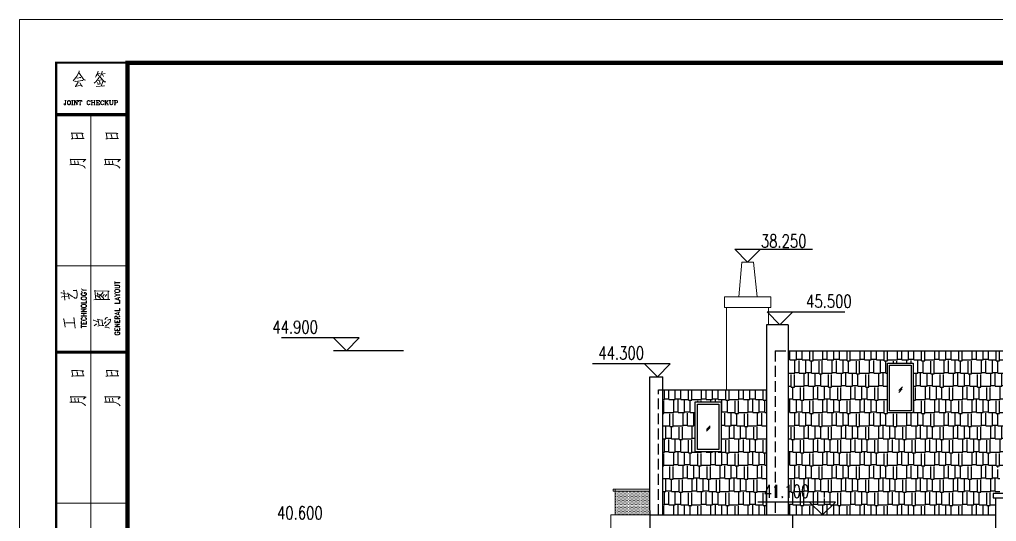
# Model space of a CAD drawing. Extents: x 1332633 to 1595679, y 264824 to 640777.
# Drawn here: x 1424807 to 1447425, y 315080 to 326700 of the extents above; entities that cross this region are included whole.
import ezdxf
from ezdxf.enums import TextEntityAlignment as Align

# ---------------------------------------------------------------- set-up
doc = ezdxf.new("R2010")
doc.units = 0
doc.header["$LTSCALE"] = 1000
doc.header["$MEASUREMENT"] = 0
doc.linetypes.add('DASH', pattern=[0.35, 0.25, -0.1])
doc.layers.get('0').update_dxf_attribs({"linetype": 'CONTINUOUS'})
for name, color, linetype, lineweight in [('_公共_图框', 4, 'CONTINUOUS', 5), ('PUB_TEXT', 7, 'CONTINUOUS', 13), ('木头', 44, 'CONTINUOUS', 13)]:
    doc.layers.add(name, color=color, linetype=linetype, lineweight=lineweight)
for name, color, linetype in [('A-WALL_建筑墙_', 255, 'CONTINUOUS'), ('A-WINDOW(建筑门窗)', 4, 'CONTINUOUS'), ('DIM_ELEV', 3, 'CONTINUOUS'), ('hatch', 251, 'CONTINUOUS')]:
    doc.layers.add(name, color=color, linetype=linetype)
doc.styles.add('_TCH_DIM', font='SIMPLEX', dxfattribs={"width": 0.8, "bigfont": 'HZTXT'})
doc.styles.add('图框文字', font='SIMKAI.TTF')
pattern_1 = [(0, (0, 0), (647.7, 304.8), [152.4, -127, 177.8, -76.2, 228.6, -101.6]), (0, (152.4, 12.7), (647.7, 304.8), [127, -482.6, 101.6, -152.4]), (0, (457.2, -19.05), (647.7, 304.8), [76.2, -787.4]), (90, (0, 0), (-215.9, 304.8), [292.1, -927.1]), (90, (152.4, 0), (-215.9, 304.8), [285.75, -933.45]), (90, (279.4, 0), (-215.9, 304.8), [266.7, -952.5]), (90, (457.2, -19.05), (-215.9, 304.8), [292.1, -927.1]), (90, (533.4, -19.05), (-215.9, 304.8), [292.1, -927.1]), (90, (762, 0), (-215.9, 304.8), [279.4, -939.8])]

# ---------------------------------------------------------------- blocks, each defined once
blk = doc.blocks.new('tk22')
at = {"layer": '_公共_图框'}
for p, q in [((-82644, 58143), (-82674, 58090)), ((-82621, 58194), (-82644, 58143)), ((-82629, 58171), (-82513, 58001)), ((-82619, 58209), (-82621, 58194)), ((-82206, 58137), (-82223, 58099)), ((-82186, 58184), (-82206, 58137)), ((-82203, 58143), (-82130, 58153)), ((-82183, 58206), (-82186, 58184)), ((-82186, 58140), (-82168, 58093)), ((-82088, 58190), (-82118, 58102)), ((-82105, 58133), (-82015, 58149)), ((-82090, 58206), (-82088, 58190)), ((-82077, 58131), (-82055, 58080)), ((-82729, 58017), (-82760, 57983)), ((-82699, 58055), (-82729, 58017)), ((-82722, 57970), (-82712, 57967)), ((-82712, 57967), (-82538, 57986)), ((-82674, 58090), (-82699, 58055)), ((-82642, 57948), (-82679, 57888)), ((-82671, 58042), (-82669, 58042)), ((-82669, 58042), (-82664, 58042)), ((-82664, 58042), (-82584, 58055)), ((-82639, 57960), (-82642, 57948)), ((-82594, 58055), (-82606, 58049)), ((-82571, 57879), (-82606, 57932)), ((-82584, 58055), (-82594, 58055)), ((-82548, 57989), (-82558, 57986)), ((-82538, 57986), (-82548, 57989)), ((-82513, 58008), (-82528, 58024)), ((-82473, 57998), (-82513, 58008)), ((-82513, 58001), (-82511, 58001)), ((-82511, 58001), (-82473, 57998)), ((-82254, 57945), (-82271, 57929)), ((-82236, 57960), (-82254, 57945)), ((-82223, 58099), (-82244, 58067)), ((-82201, 57995), (-82236, 57960)), ((-82181, 58024), (-82201, 57995)), ((-82193, 57945), (-82181, 57904)), ((-82103, 58001), (-82183, 57989)), ((-82181, 57885), (-82183, 57910)), ((-82178, 58029), (-82181, 58024)), ((-82181, 57904), (-82181, 57885)), ((-82138, 58086), (-82178, 58029)), ((-82146, 57970), (-82136, 57922)), ((-82140, 58080), (-82040, 57960)), ((-82140, 57897), (-82140, 57932)), ((-82136, 57922), (-82140, 57897)), ((-82136, 58102), (-82138, 58086)), ((-82082, 57945), (-82113, 57856)), ((-82082, 57967), (-82082, 57945)), ((-82040, 57963), (-82060, 57986)), ((-81999, 57960), (-82040, 57963)), ((-82040, 57960), (-81999, 57960)), ((-82709, 57850), (-82571, 57879)), ((-82702, 57853), (-82709, 57850)), ((-82679, 57888), (-82702, 57853)), ((-82571, 57879), (-82561, 57863)), ((-82561, 57863), (-82553, 57844)), ((-82226, 57847), (-82035, 57863)), ((-82047, 57863), (-82075, 57860)), ((-82035, 57863), (-82047, 57863)), ((-82970, 57450), (-82965, 57455)), ((-82970, 57440), (-82970, 57450)), ((-82965, 57455), (-82960, 57450)), ((-82960, 57450), (-82965, 57446)), ((-82950, 57527), (-82917, 57527)), ((-82936, 57527), (-82936, 57446)), ((-82932, 57527), (-82932, 57446)), ((-82889, 57503), (-82893, 57483)), ((-82893, 57483), (-82893, 57469)), ((-82893, 57469), (-82889, 57450)), ((-82884, 57512), (-82889, 57503)), ((-82884, 57503), (-82889, 57483)), ((-82889, 57483), (-82889, 57469)), ((-82889, 57469), (-82884, 57450)), ((-82889, 57450), (-82884, 57440)), ((-82875, 57521), (-82884, 57512)), ((-82880, 57512), (-82884, 57503)), ((-82884, 57450), (-82880, 57440)), ((-82869, 57521), (-82880, 57512)), ((-82860, 57527), (-82875, 57521)), ((-82860, 57527), (-82869, 57521)), ((-82851, 57527), (-82860, 57527)), ((-82841, 57521), (-82851, 57527)), ((-82836, 57521), (-82851, 57527)), ((-82832, 57512), (-82841, 57521)), ((-82827, 57512), (-82836, 57521)), ((-82827, 57503), (-82832, 57512)), ((-82832, 57440), (-82827, 57450)), ((-82823, 57503), (-82827, 57512)), ((-82823, 57483), (-82827, 57503)), ((-82827, 57450), (-82823, 57469)), ((-82827, 57440), (-82823, 57450)), ((-82818, 57483), (-82823, 57503)), ((-82823, 57469), (-82823, 57483)), ((-82823, 57450), (-82818, 57469)), ((-82818, 57469), (-82818, 57483)), ((-82794, 57527), (-82760, 57527)), ((-82779, 57527), (-82779, 57426)), ((-82775, 57527), (-82775, 57426)), ((-82742, 57527), (-82722, 57527)), ((-82727, 57527), (-82727, 57426)), ((-82722, 57527), (-82665, 57436)), ((-82722, 57516), (-82665, 57426)), ((-82679, 57527), (-82651, 57527)), ((-82665, 57426), (-82665, 57527)), ((-82632, 57527), (-82561, 57527)), ((-82632, 57498), (-82632, 57527)), ((-82627, 57527), (-82632, 57498)), ((-82598, 57527), (-82598, 57426)), ((-82594, 57527), (-82594, 57426)), ((-82561, 57498), (-82565, 57527)), ((-82561, 57527), (-82561, 57498)), ((-82432, 57503), (-82436, 57488)), ((-82436, 57488), (-82436, 57464)), ((-82436, 57464), (-82432, 57450)), ((-82427, 57512), (-82432, 57503)), ((-82427, 57503), (-82432, 57488)), ((-82432, 57488), (-82432, 57464)), ((-82432, 57464), (-82427, 57450)), ((-82432, 57450), (-82427, 57440)), ((-82418, 57521), (-82427, 57512)), ((-82423, 57512), (-82427, 57503)), ((-82427, 57450), (-82423, 57440)), ((-82413, 57521), (-82423, 57512)), ((-82403, 57527), (-82418, 57521)), ((-82403, 57527), (-82413, 57521)), ((-82394, 57527), (-82403, 57527)), ((-82379, 57521), (-82394, 57527)), ((-82370, 57512), (-82379, 57521)), ((-82366, 57527), (-82370, 57512)), ((-82370, 57512), (-82366, 57498)), ((-82370, 57440), (-82366, 57450)), ((-82366, 57498), (-82366, 57527)), ((-82342, 57527), (-82309, 57527)), ((-82327, 57527), (-82327, 57426)), ((-82323, 57527), (-82323, 57426)), ((-82323, 57479), (-82266, 57479)), ((-82280, 57527), (-82246, 57527)), ((-82266, 57527), (-82266, 57426)), ((-82261, 57527), (-82261, 57426)), ((-82228, 57527), (-82152, 57527)), ((-82213, 57527), (-82213, 57426)), ((-82209, 57527), (-82209, 57426)), ((-82209, 57479), (-82180, 57479)), ((-82180, 57498), (-82180, 57459)), ((-82152, 57498), (-82156, 57527)), ((-82152, 57455), (-82156, 57426)), ((-82152, 57527), (-82152, 57498)), ((-82152, 57426), (-82152, 57455)), ((-82118, 57503), (-82123, 57488)), ((-82123, 57488), (-82123, 57464)), ((-82123, 57464), (-82118, 57450)), ((-82113, 57512), (-82118, 57503)), ((-82113, 57503), (-82118, 57488)), ((-82118, 57488), (-82118, 57464)), ((-82118, 57464), (-82113, 57450)), ((-82118, 57450), (-82113, 57440)), ((-82104, 57521), (-82113, 57512)), ((-82108, 57512), (-82113, 57503)), ((-82113, 57450), (-82108, 57440)), ((-82099, 57521), (-82108, 57512)), ((-82089, 57527), (-82104, 57521)), ((-82089, 57527), (-82099, 57521)), ((-82080, 57527), (-82089, 57527)), ((-82066, 57521), (-82080, 57527)), ((-82056, 57512), (-82066, 57521)), ((-82051, 57527), (-82056, 57512)), ((-82056, 57512), (-82051, 57498)), ((-82056, 57440), (-82051, 57450)), ((-82051, 57498), (-82051, 57527)), ((-82027, 57527), (-81994, 57527)), ((-82014, 57527), (-82014, 57426)), ((-81947, 57527), (-82008, 57464)), ((-82008, 57527), (-82008, 57426)), ((-81990, 57483), (-81951, 57426)), ((-81985, 57483), (-81947, 57426)), ((-81966, 57527), (-81937, 57527)), ((-81923, 57527), (-81890, 57527)), ((-81909, 57527), (-81909, 57455)), ((-81909, 57455), (-81904, 57440)), ((-81904, 57527), (-81904, 57455)), ((-81904, 57455), (-81899, 57440)), ((-81857, 57527), (-81828, 57527)), ((-81846, 57440), (-81842, 57455)), ((-81842, 57455), (-81842, 57527)), ((-81809, 57527), (-81752, 57527)), ((-81795, 57527), (-81795, 57426)), ((-81789, 57527), (-81789, 57426)), ((-81752, 57474), (-81789, 57474)), ((-81752, 57527), (-81743, 57521)), ((-81752, 57527), (-81737, 57521)), ((-81743, 57479), (-81752, 57474)), ((-81737, 57479), (-81752, 57474)), ((-81743, 57521), (-81737, 57516)), ((-81737, 57483), (-81743, 57479)), ((-81737, 57521), (-81732, 57516)), ((-81737, 57516), (-81732, 57507)), ((-81732, 57493), (-81737, 57483)), ((-81732, 57483), (-81737, 57479)), ((-81732, 57516), (-81728, 57507)), ((-81732, 57507), (-81732, 57493)), ((-81728, 57493), (-81732, 57483)), ((-81728, 57507), (-81728, 57493)), ((-82965, 57431), (-82970, 57440)), ((-82956, 57426), (-82965, 57431)), ((-82946, 57426), (-82956, 57426)), ((-82941, 57431), (-82946, 57426)), ((-82936, 57431), (-82946, 57426)), ((-82936, 57446), (-82941, 57431)), ((-82932, 57446), (-82936, 57431)), ((-82884, 57440), (-82875, 57431)), ((-82880, 57440), (-82869, 57431)), ((-82875, 57431), (-82860, 57426)), ((-82869, 57431), (-82860, 57426)), ((-82860, 57426), (-82851, 57426)), ((-82851, 57426), (-82841, 57431)), ((-82851, 57426), (-82836, 57431)), ((-82841, 57431), (-82832, 57440)), ((-82836, 57431), (-82827, 57440)), ((-82794, 57426), (-82760, 57426)), ((-82742, 57426), (-82713, 57426)), ((-82613, 57426), (-82580, 57426)), ((-82427, 57440), (-82418, 57431)), ((-82423, 57440), (-82413, 57431)), ((-82418, 57431), (-82403, 57426)), ((-82413, 57431), (-82403, 57426)), ((-82403, 57426), (-82394, 57426)), ((-82394, 57426), (-82379, 57431)), ((-82379, 57431), (-82370, 57440)), ((-82342, 57426), (-82309, 57426)), ((-82280, 57426), (-82246, 57426)), ((-82228, 57426), (-82152, 57426)), ((-82113, 57440), (-82104, 57431)), ((-82108, 57440), (-82099, 57431)), ((-82104, 57431), (-82089, 57426)), ((-82099, 57431), (-82089, 57426)), ((-82089, 57426), (-82080, 57426)), ((-82080, 57426), (-82066, 57431)), ((-82066, 57431), (-82056, 57440)), ((-82027, 57426), (-81994, 57426)), ((-81966, 57426), (-81937, 57426)), ((-81904, 57440), (-81894, 57431)), ((-81899, 57440), (-81890, 57431)), ((-81894, 57431), (-81880, 57426)), ((-81890, 57431), (-81880, 57426)), ((-81880, 57426), (-81870, 57426)), ((-81870, 57426), (-81857, 57431)), ((-81857, 57431), (-81846, 57440)), ((-81809, 57426), (-81776, 57426)), ((-82350, 57200), (-82350, 35200)), ((-82802, 56773), (-82792, 56776)), ((-82738, 56773), (-82802, 56773)), ((-82792, 56776), (-82770, 56643)), ((-82663, 56771), (-82738, 56773)), ((-82591, 56769), (-82663, 56771)), ((-82002, 56773), (-81992, 56776)), ((-81939, 56773), (-82002, 56773)), ((-81992, 56776), (-81970, 56643)), ((-81863, 56771), (-81939, 56773)), ((-81791, 56769), (-81863, 56771)), ((-82804, 56635), (-82773, 56640)), ((-82773, 56640), (-82704, 56643)), ((-82704, 56643), (-82631, 56645)), ((-82675, 56744), (-82679, 56733)), ((-82679, 56733), (-82665, 56711)), ((-82657, 56645), (-82675, 56744)), ((-82631, 56645), (-82621, 56645)), ((-82621, 56645), (-82571, 56645)), ((-82552, 56769), (-82591, 56769)), ((-82571, 56645), (-82505, 56645)), ((-82524, 56763), (-82552, 56769)), ((-82547, 56744), (-82524, 56763)), ((-82527, 56645), (-82547, 56744)), ((-82505, 56645), (-82527, 56645)), ((-82005, 56635), (-81973, 56640)), ((-81973, 56640), (-81904, 56643)), ((-81904, 56643), (-81831, 56645)), ((-81875, 56744), (-81879, 56733)), ((-81879, 56733), (-81867, 56711)), ((-81857, 56645), (-81875, 56744)), ((-81831, 56645), (-81823, 56645)), ((-81823, 56645), (-81772, 56645)), ((-81753, 56769), (-81791, 56769)), ((-81772, 56645), (-81706, 56645)), ((-81725, 56763), (-81753, 56769)), ((-81747, 56744), (-81725, 56763)), ((-81728, 56645), (-81747, 56744)), ((-81706, 56645), (-81728, 56645)), ((-82829, 56159), (-82820, 56167)), ((-82820, 56159), (-82829, 56159)), ((-82820, 56167), (-82817, 56159)), ((-82802, 56043), (-82820, 56159)), ((-82817, 56159), (-82490, 56161)), ((-82713, 56043), (-82729, 56126)), ((-82650, 56132), (-82638, 56038)), ((-82524, 56109), (-82474, 56159)), ((-82505, 56128), (-82524, 56109)), ((-82502, 56128), (-82505, 56128)), ((-82486, 56144), (-82502, 56128)), ((-82490, 56161), (-82464, 56156)), ((-82464, 56156), (-82486, 56144)), ((-82030, 56159), (-82020, 56167)), ((-82020, 56159), (-82030, 56159)), ((-82020, 56167), (-82017, 56159)), ((-82002, 56043), (-82020, 56159)), ((-82017, 56159), (-81690, 56161)), ((-81914, 56043), (-81929, 56126)), ((-81851, 56132), (-81838, 56038)), ((-81725, 56109), (-81674, 56159)), ((-81706, 56128), (-81725, 56109)), ((-81703, 56128), (-81706, 56128)), ((-81688, 56144), (-81703, 56128)), ((-81690, 56161), (-81666, 56156)), ((-81666, 56156), (-81688, 56144)), ((-82836, 56035), (-82802, 56043)), ((-82802, 56043), (-82836, 56035)), ((-82744, 56043), (-82802, 56043)), ((-82697, 56041), (-82744, 56043)), ((-82691, 56041), (-82697, 56041)), ((-82647, 56041), (-82691, 56041)), ((-82613, 56035), (-82647, 56041)), ((-82581, 56028), (-82613, 56035)), ((-82549, 56017), (-82581, 56028)), ((-82521, 56003), (-82549, 56017)), ((-82499, 55986), (-82521, 56003)), ((-82486, 55970), (-82499, 55986)), ((-82474, 55957), (-82486, 55970)), ((-82037, 56035), (-82002, 56043)), ((-82002, 56043), (-82037, 56035)), ((-81945, 56043), (-82002, 56043)), ((-81897, 56041), (-81945, 56043)), ((-81892, 56041), (-81897, 56041)), ((-81848, 56041), (-81892, 56041)), ((-81813, 56035), (-81848, 56041)), ((-81781, 56028), (-81813, 56035)), ((-81750, 56017), (-81781, 56028)), ((-81722, 56003), (-81750, 56017)), ((-81700, 55986), (-81722, 56003)), ((-81688, 55970), (-81700, 55986)), ((-81674, 55957), (-81688, 55970)), ((-81500, 53700), (-83150, 53700)), ((-82572, 53169), (-82514, 53137)), ((-82572, 53169), (-82572, 53165)), ((-82572, 53165), (-82514, 53133)), ((-81797, 53336), (-81792, 53336)), ((-81797, 53277), (-81797, 53336)), ((-81797, 53277), (-81792, 53277)), ((-81797, 53244), (-81797, 53249)), ((-81711, 53249), (-81797, 53249)), ((-81711, 53244), (-81797, 53244)), ((-81797, 53190), (-81711, 53190)), ((-81797, 53185), (-81797, 53190)), ((-81797, 53185), (-81711, 53185)), ((-81792, 53277), (-81792, 53336)), ((-81792, 53309), (-81677, 53309)), ((-81792, 53304), (-81677, 53304)), ((-81752, 53153), (-81769, 53149)), ((-81723, 53153), (-81752, 53153)), ((-81706, 53149), (-81723, 53153)), ((-81694, 53244), (-81711, 53249)), ((-81694, 53240), (-81711, 53244)), ((-81711, 53190), (-81694, 53194)), ((-81711, 53185), (-81694, 53190)), ((-81683, 53235), (-81694, 53244)), ((-81688, 53235), (-81694, 53240)), ((-81694, 53194), (-81688, 53199)), ((-81694, 53190), (-81683, 53199)), ((-81683, 53222), (-81688, 53235)), ((-81688, 53199), (-81683, 53212)), ((-81677, 53222), (-81683, 53235)), ((-81683, 53212), (-81683, 53222)), ((-81683, 53199), (-81677, 53212)), ((-81677, 53309), (-81677, 53304)), ((-81677, 53212), (-81677, 53222)), ((-83042, 53069), (-83020, 53069)), ((-83033, 52976), (-83013, 52981)), ((-83020, 53069), (-82910, 53044)), ((-83013, 52981), (-82891, 52986)), ((-82973, 53137), (-82976, 53120)), ((-82976, 53120), (-82969, 53102)), ((-82951, 52900), (-82973, 53137)), ((-82881, 53069), (-82888, 53061)), ((-82888, 53061), (-82857, 53044)), ((-82853, 52943), (-82881, 53069)), ((-82857, 53044), (-82815, 53011)), ((-82857, 52933), (-82853, 52939)), ((-82853, 52939), (-82853, 52943)), ((-82815, 53011), (-82778, 52989)), ((-82778, 52989), (-82736, 52961)), ((-82686, 53134), (-82756, 53125)), ((-82756, 53125), (-82683, 53127)), ((-82736, 52961), (-82721, 52950)), ((-82721, 52950), (-82705, 52948)), ((-82705, 52948), (-82692, 52950)), ((-82692, 52950), (-82680, 52956)), ((-82680, 53129), (-82686, 53134)), ((-82674, 53112), (-82680, 53129)), ((-82680, 52956), (-82674, 52968)), ((-82670, 53089), (-82674, 53112)), ((-82674, 52968), (-82670, 52983)), ((-82668, 53066), (-82670, 53089)), ((-82670, 52983), (-82668, 53004)), ((-82664, 53033), (-82668, 53066)), ((-82668, 53004), (-82664, 53033)), ((-82572, 53105), (-82514, 53137)), ((-82572, 53100), (-82514, 53133)), ((-82572, 53100), (-82572, 53105)), ((-82566, 53064), (-82572, 53055)), ((-82572, 53055), (-82572, 53037)), ((-82572, 53037), (-82566, 53028)), ((-82566, 52964), (-82572, 52955)), ((-82572, 52955), (-82572, 52936)), ((-82572, 52936), (-82572, 52936)), ((-82572, 52936), (-82566, 52927)), ((-82554, 53073), (-82566, 53064)), ((-82560, 53064), (-82566, 53055)), ((-82566, 53055), (-82566, 53037)), ((-82566, 53037), (-82560, 53028)), ((-82566, 53028), (-82554, 53018)), ((-82554, 52972), (-82566, 52964)), ((-82560, 52964), (-82566, 52950)), ((-82566, 52950), (-82566, 52941)), ((-82566, 52941), (-82566, 52941)), ((-82566, 52941), (-82560, 52927)), ((-82566, 52927), (-82554, 52918)), ((-82554, 53069), (-82560, 53064)), ((-82560, 53028), (-82554, 53023)), ((-82543, 52972), (-82560, 52964)), ((-82560, 52927), (-82543, 52918)), ((-82543, 53078), (-82554, 53073)), ((-82543, 53073), (-82554, 53069)), ((-82554, 53023), (-82543, 53018)), ((-82554, 53018), (-82543, 53014)), ((-82543, 52978), (-82554, 52972)), ((-82543, 53078), (-82543, 53073)), ((-82543, 53018), (-82526, 53014)), ((-82543, 53014), (-82526, 53009)), ((-82526, 52982), (-82543, 52978)), ((-82526, 52978), (-82543, 52972)), ((-82526, 53014), (-82497, 53014)), ((-82526, 53009), (-82497, 53009)), ((-82497, 52982), (-82526, 52982)), ((-82497, 52978), (-82526, 52978)), ((-82514, 53137), (-82452, 53137)), ((-82514, 53133), (-82452, 53133)), ((-82503, 53078), (-82503, 53055)), ((-82480, 53078), (-82503, 53078)), ((-82497, 53055), (-82503, 53055)), ((-82497, 53073), (-82497, 53055)), ((-82480, 53073), (-82497, 53073)), ((-82497, 53014), (-82480, 53018)), ((-82497, 53009), (-82480, 53014)), ((-82480, 52978), (-82497, 52982)), ((-82480, 52972), (-82497, 52978)), ((-82469, 53073), (-82480, 53078)), ((-82469, 53069), (-82480, 53073)), ((-82480, 53018), (-82469, 53023)), ((-82480, 53014), (-82469, 53018)), ((-82469, 52972), (-82480, 52978)), ((-82463, 52964), (-82480, 52972)), ((-82480, 52918), (-82463, 52927)), ((-82458, 53064), (-82469, 53073)), ((-82463, 53064), (-82469, 53069)), ((-82469, 53023), (-82463, 53028)), ((-82469, 53018), (-82458, 53028)), ((-82458, 52964), (-82469, 52972)), ((-82469, 52918), (-82458, 52927)), ((-82458, 53055), (-82463, 53064)), ((-82463, 53028), (-82458, 53037)), ((-82458, 52950), (-82463, 52964)), ((-82463, 52927), (-82458, 52941)), ((-82452, 53055), (-82458, 53064)), ((-82458, 53037), (-82458, 53055)), ((-82458, 53028), (-82452, 53037)), ((-82452, 52955), (-82458, 52964)), ((-82458, 52941), (-82458, 52950)), ((-82458, 52927), (-82452, 52936)), ((-82452, 53133), (-82452, 53137)), ((-82452, 53037), (-82452, 53055)), ((-82452, 52936), (-82452, 52955)), ((-82256, 53129), (-82265, 53122)), ((-82265, 53122), (-82237, 53117)), ((-82237, 52918), (-82256, 53129)), ((-82237, 53117), (-81954, 53115)), ((-82234, 53001), (-82219, 53001)), ((-82219, 53001), (-82171, 52978)), ((-82193, 53069), (-82203, 53061)), ((-82203, 53061), (-82143, 53029)), ((-82184, 52999), (-82193, 53069)), ((-82187, 52989), (-82184, 52999)), ((-82171, 52978), (-82133, 52950)), ((-82153, 52991), (-82070, 53069)), ((-82153, 52983), (-82153, 52991)), ((-82143, 53029), (-82111, 53004)), ((-82133, 52950), (-82118, 52939)), ((-82111, 53004), (-82087, 52981)), ((-82087, 52981), (-82065, 52958)), ((-82077, 53069), (-82083, 53056)), ((-82070, 53097), (-82077, 53069)), ((-82074, 52996), (-82052, 53024)), ((-82070, 53069), (-82070, 53097)), ((-82065, 52958), (-82048, 52933)), ((-82052, 53024), (-82036, 53036)), ((-82020, 52986), (-81998, 53019)), ((-81998, 53019), (-81982, 53033)), ((-81954, 53115), (-81923, 53112)), ((-81948, 53097), (-81951, 53084)), ((-81951, 53084), (-81948, 53059)), ((-81923, 53112), (-81948, 53094)), ((-81948, 52918), (-81948, 53097)), ((-81792, 53135), (-81797, 53126)), ((-81797, 53126), (-81797, 53107)), ((-81797, 53107), (-81797, 53107)), ((-81797, 53107), (-81792, 53099)), ((-81797, 53057), (-81740, 53025)), ((-81797, 53057), (-81797, 53053)), ((-81797, 53053), (-81740, 53021)), ((-81797, 52994), (-81740, 53025)), ((-81797, 52989), (-81740, 53021)), ((-81797, 52989), (-81797, 52994)), ((-81677, 52971), (-81797, 52933)), ((-81797, 52933), (-81677, 52897)), ((-81780, 53144), (-81792, 53135)), ((-81786, 53135), (-81792, 53122)), ((-81792, 53122), (-81792, 53112)), ((-81792, 53112), (-81792, 53112)), ((-81792, 53112), (-81786, 53099)), ((-81792, 53099), (-81780, 53089)), ((-81769, 53144), (-81786, 53135)), ((-81786, 53099), (-81769, 53089)), ((-81769, 53149), (-81780, 53144)), ((-81780, 53089), (-81769, 53084)), ((-81780, 52933), (-81677, 52966)), ((-81780, 52933), (-81677, 52902)), ((-81752, 53149), (-81769, 53144)), ((-81769, 53089), (-81752, 53084)), ((-81769, 53084), (-81752, 53080)), ((-81723, 53149), (-81752, 53149)), ((-81752, 53084), (-81723, 53084)), ((-81752, 53080), (-81723, 53080)), ((-81740, 53025), (-81677, 53025)), ((-81740, 53021), (-81677, 53021)), ((-81706, 53144), (-81723, 53149)), ((-81723, 53084), (-81706, 53089)), ((-81723, 53080), (-81706, 53084)), ((-81711, 52911), (-81711, 52956)), ((-81694, 53144), (-81706, 53149)), ((-81688, 53135), (-81706, 53144)), ((-81706, 53089), (-81688, 53099)), ((-81706, 53084), (-81694, 53089)), ((-81706, 52906), (-81706, 52961)), ((-81683, 53135), (-81694, 53144)), ((-81694, 53089), (-81683, 53099)), ((-81683, 53122), (-81688, 53135)), ((-81688, 53099), (-81683, 53112)), ((-81677, 53126), (-81683, 53135)), ((-81683, 53112), (-81683, 53122)), ((-81683, 53099), (-81677, 53107)), ((-81677, 53107), (-81677, 53126)), ((-81677, 53021), (-81677, 53025)), ((-81677, 52966), (-81677, 52971)), ((-82572, 52840), (-82458, 52840)), ((-82572, 52835), (-82572, 52840)), ((-82452, 52835), (-82572, 52835)), ((-82566, 52785), (-82572, 52776)), ((-82572, 52776), (-82572, 52758)), ((-82572, 52758), (-82572, 52758)), ((-82572, 52758), (-82566, 52749)), ((-82554, 52795), (-82566, 52785)), ((-82560, 52785), (-82566, 52772)), ((-82566, 52772), (-82566, 52762)), ((-82566, 52762), (-82566, 52762)), ((-82566, 52762), (-82560, 52749)), ((-82566, 52749), (-82554, 52739)), ((-82543, 52795), (-82560, 52785)), ((-82560, 52749), (-82543, 52739)), ((-82554, 52918), (-82543, 52913)), ((-82543, 52799), (-82554, 52795)), ((-82554, 52739), (-82543, 52735)), ((-82543, 52918), (-82526, 52913)), ((-82543, 52913), (-82526, 52909)), ((-82526, 52804), (-82543, 52799)), ((-82526, 52799), (-82543, 52795)), ((-82543, 52739), (-82526, 52735)), ((-82543, 52735), (-82526, 52730)), ((-82526, 52913), (-82497, 52913)), ((-82526, 52909), (-82497, 52909)), ((-82497, 52804), (-82526, 52804)), ((-82497, 52799), (-82526, 52799)), ((-82526, 52735), (-82497, 52735)), ((-82526, 52730), (-82497, 52730)), ((-82497, 52913), (-82480, 52918)), ((-82497, 52909), (-82480, 52913)), ((-82480, 52799), (-82497, 52804)), ((-82480, 52795), (-82497, 52799)), ((-82497, 52735), (-82480, 52739)), ((-82497, 52730), (-82480, 52735)), ((-82480, 52913), (-82469, 52918)), ((-82469, 52795), (-82480, 52799)), ((-82463, 52785), (-82480, 52795)), ((-82480, 52739), (-82463, 52749)), ((-82480, 52735), (-82469, 52739)), ((-82458, 52785), (-82469, 52795)), ((-82469, 52739), (-82458, 52749)), ((-82458, 52772), (-82463, 52785)), ((-82463, 52749), (-82458, 52762)), ((-82458, 52890), (-82452, 52890)), ((-82458, 52840), (-82458, 52890)), ((-82452, 52776), (-82458, 52785)), ((-82458, 52762), (-82458, 52772)), ((-82458, 52749), (-82452, 52758)), ((-82452, 52890), (-82452, 52835)), ((-82452, 52835), (-82452, 52835)), ((-82452, 52758), (-82452, 52776)), ((-82278, 52911), (-82237, 52916)), ((-82237, 52916), (-81913, 52921)), ((-81913, 52921), (-81948, 52918)), ((-81797, 52834), (-81683, 52834)), ((-81797, 52828), (-81797, 52834)), ((-81677, 52828), (-81797, 52828)), ((-81683, 52884), (-81677, 52884)), ((-81683, 52834), (-81683, 52884)), ((-81683, 52710), (-81677, 52710)), ((-81683, 52660), (-81683, 52710)), ((-81677, 52902), (-81677, 52897)), ((-81677, 52884), (-81677, 52828)), ((-81677, 52828), (-81677, 52828)), ((-81677, 52710), (-81677, 52655)), ((-82740, 52502), (-82746, 52495)), ((-82746, 52495), (-82736, 52473)), ((-82714, 52251), (-82740, 52502)), ((-82572, 52699), (-82452, 52699)), ((-82572, 52694), (-82572, 52699)), ((-82469, 52694), (-82572, 52694)), ((-82572, 52634), (-82469, 52694)), ((-82572, 52634), (-82452, 52634)), ((-82572, 52598), (-82572, 52598)), ((-82452, 52598), (-82572, 52598)), ((-82572, 52598), (-82572, 52594)), ((-82572, 52594), (-82452, 52594)), ((-82572, 52539), (-82452, 52539)), ((-82572, 52534), (-82572, 52539)), ((-82452, 52534), (-82572, 52534)), ((-82566, 52489), (-82572, 52479)), ((-82572, 52479), (-82572, 52461)), ((-82554, 52497), (-82566, 52489)), ((-82560, 52489), (-82566, 52479)), ((-82566, 52479), (-82566, 52461)), ((-82554, 52493), (-82560, 52489)), ((-82554, 52640), (-82452, 52699)), ((-82554, 52640), (-82452, 52640)), ((-82543, 52502), (-82554, 52497)), ((-82543, 52497), (-82554, 52493)), ((-82543, 52502), (-82543, 52497)), ((-82514, 52539), (-82514, 52594)), ((-82508, 52539), (-82508, 52594)), ((-82480, 52497), (-82480, 52502)), ((-82469, 52497), (-82480, 52502)), ((-82469, 52493), (-82480, 52497)), ((-82458, 52489), (-82469, 52497)), ((-82463, 52489), (-82469, 52493)), ((-82458, 52479), (-82463, 52489)), ((-82452, 52479), (-82458, 52489)), ((-82458, 52461), (-82458, 52479)), ((-82452, 52640), (-82452, 52634)), ((-82452, 52594), (-82452, 52598)), ((-82452, 52539), (-82452, 52534)), ((-82452, 52534), (-82452, 52534)), ((-82452, 52461), (-82452, 52479)), ((-82026, 52457), (-81992, 52492)), ((-81992, 52492), (-81982, 52500)), ((-81982, 52500), (-81964, 52505)), ((-81797, 52660), (-81683, 52660)), ((-81797, 52655), (-81797, 52660)), ((-81677, 52655), (-81797, 52655)), ((-81677, 52628), (-81797, 52591)), ((-81797, 52591), (-81677, 52555)), ((-81797, 52509), (-81792, 52523)), ((-81797, 52473), (-81797, 52509)), ((-81792, 52523), (-81786, 52527)), ((-81792, 52509), (-81786, 52523)), ((-81792, 52477), (-81792, 52509)), ((-81792, 52477), (-81677, 52477)), ((-81786, 52527), (-81775, 52532)), ((-81786, 52523), (-81775, 52527)), ((-81780, 52591), (-81677, 52623)), ((-81780, 52591), (-81677, 52559)), ((-81775, 52532), (-81757, 52532)), ((-81775, 52527), (-81757, 52527)), ((-81757, 52532), (-81746, 52527)), ((-81757, 52527), (-81746, 52523)), ((-81746, 52527), (-81740, 52523)), ((-81746, 52523), (-81740, 52509)), ((-81740, 52523), (-81734, 52509)), ((-81740, 52509), (-81740, 52477)), ((-81677, 52532), (-81734, 52504)), ((-81734, 52500), (-81677, 52527)), ((-81734, 52509), (-81734, 52477)), ((-81711, 52568), (-81711, 52614)), ((-81706, 52564), (-81706, 52618)), ((-81677, 52655), (-81677, 52655)), ((-81677, 52623), (-81677, 52628)), ((-81677, 52559), (-81677, 52555)), ((-81677, 52527), (-81677, 52532)), ((-81677, 52477), (-81677, 52473)), ((-82976, 52470), (-82979, 52460)), ((-82979, 52460), (-82973, 52445)), ((-82947, 52279), (-82976, 52470)), ((-82951, 52374), (-82925, 52379)), ((-82925, 52379), (-82727, 52377)), ((-82572, 52461), (-82566, 52451)), ((-82566, 52406), (-82572, 52406)), ((-82572, 52351), (-82572, 52406)), ((-82572, 52351), (-82452, 52351)), ((-82572, 52324), (-82566, 52324)), ((-82572, 52264), (-82572, 52324)), ((-82572, 52264), (-82566, 52264)), ((-82566, 52461), (-82560, 52451)), ((-82566, 52451), (-82554, 52443)), ((-82566, 52356), (-82566, 52406)), ((-82566, 52356), (-82458, 52356)), ((-82566, 52264), (-82566, 52324)), ((-82566, 52296), (-82452, 52296)), ((-82566, 52292), (-82452, 52292)), ((-82560, 52451), (-82543, 52443)), ((-82554, 52443), (-82543, 52438)), ((-82543, 52443), (-82526, 52438)), ((-82543, 52438), (-82526, 52434)), ((-82526, 52438), (-82497, 52438)), ((-82526, 52434), (-82497, 52434)), ((-82514, 52384), (-82508, 52384)), ((-82514, 52356), (-82514, 52384)), ((-82508, 52384), (-82508, 52356)), ((-82497, 52438), (-82480, 52443)), ((-82497, 52434), (-82480, 52438)), ((-82480, 52443), (-82463, 52451)), ((-82480, 52438), (-82469, 52443)), ((-82469, 52443), (-82458, 52451)), ((-82463, 52451), (-82458, 52461)), ((-82458, 52451), (-82452, 52461)), ((-82458, 52406), (-82452, 52406)), ((-82458, 52356), (-82458, 52406)), ((-82452, 52406), (-82452, 52351)), ((-82452, 52296), (-82452, 52292)), ((-82294, 52440), (-82278, 52437)), ((-82278, 52437), (-82171, 52396)), ((-82272, 52308), (-82225, 52346)), ((-82225, 52346), (-82209, 52349)), ((-82193, 52452), (-82184, 52462)), ((-82087, 52440), (-82193, 52452)), ((-82190, 52303), (-82162, 52311)), ((-82184, 52462), (-82177, 52434)), ((-82177, 52434), (-82159, 52311)), ((-82162, 52311), (-82089, 52316)), ((-82089, 52316), (-82048, 52318)), ((-82087, 52450), (-82087, 52440)), ((-82083, 52401), (-82087, 52450)), ((-82074, 52313), (-82083, 52401)), ((-82048, 52318), (-82074, 52313)), ((-82039, 52364), (-82011, 52394)), ((-82023, 52279), (-81998, 52279)), ((-82017, 52308), (-81992, 52318)), ((-82011, 52394), (-82004, 52399)), ((-82004, 52399), (-81995, 52401)), ((-81998, 52279), (-81973, 52276)), ((-81992, 52318), (-81970, 52331)), ((-81973, 52276), (-81951, 52268)), ((-81970, 52331), (-81948, 52349)), ((-81894, 52460), (-81967, 52442)), ((-81967, 52442), (-81894, 52455)), ((-81951, 52268), (-81929, 52261)), ((-81948, 52349), (-81929, 52367)), ((-81929, 52367), (-81913, 52386)), ((-81929, 52261), (-81920, 52258)), ((-81913, 52386), (-81904, 52409)), ((-81904, 52409), (-81894, 52442)), ((-81894, 52442), (-81894, 52460)), ((-81894, 52455), (-81894, 52457)), ((-81797, 52473), (-81677, 52473)), ((-81792, 52440), (-81797, 52440)), ((-81797, 52385), (-81797, 52440)), ((-81797, 52385), (-81677, 52385)), ((-81797, 52349), (-81677, 52349)), ((-81797, 52345), (-81797, 52349)), ((-81694, 52345), (-81797, 52345)), ((-81797, 52285), (-81694, 52345)), ((-81797, 52285), (-81677, 52285)), ((-81797, 52198), (-81797, 52253)), ((-81792, 52253), (-81797, 52253)), ((-81792, 52390), (-81792, 52440)), ((-81792, 52390), (-81683, 52390)), ((-81792, 52202), (-81792, 52253)), ((-81780, 52290), (-81677, 52349)), ((-81780, 52290), (-81677, 52290)), ((-81740, 52418), (-81734, 52418)), ((-81740, 52390), (-81740, 52418)), ((-81734, 52418), (-81734, 52390)), ((-81683, 52440), (-81677, 52440)), ((-81683, 52390), (-81683, 52440)), ((-81683, 52253), (-81677, 52253)), ((-81683, 52202), (-81683, 52253)), ((-81677, 52440), (-81677, 52385)), ((-81677, 52290), (-81677, 52285)), ((-81677, 52253), (-81677, 52198)), ((-81797, 52198), (-81677, 52198)), ((-81792, 52152), (-81797, 52143)), ((-81797, 52143), (-81797, 52125)), ((-81797, 52125), (-81792, 52116)), ((-81792, 52202), (-81683, 52202)), ((-81780, 52162), (-81792, 52152)), ((-81786, 52152), (-81792, 52143)), ((-81792, 52143), (-81792, 52125)), ((-81792, 52125), (-81786, 52116)), ((-81792, 52116), (-81780, 52107)), ((-81780, 52157), (-81786, 52152)), ((-81786, 52116), (-81780, 52112)), ((-81769, 52166), (-81780, 52162)), ((-81769, 52162), (-81780, 52157)), ((-81780, 52112), (-81769, 52107)), ((-81780, 52107), (-81769, 52102)), ((-81769, 52166), (-81769, 52162)), ((-81769, 52107), (-81752, 52102)), ((-81769, 52102), (-81752, 52097)), ((-81752, 52102), (-81723, 52102)), ((-81752, 52097), (-81723, 52097)), ((-81740, 52230), (-81734, 52230)), ((-81740, 52202), (-81740, 52230)), ((-81734, 52230), (-81734, 52202)), ((-81729, 52166), (-81729, 52143)), ((-81706, 52166), (-81729, 52166)), ((-81723, 52143), (-81729, 52143)), ((-81723, 52162), (-81723, 52143)), ((-81706, 52162), (-81723, 52162)), ((-81723, 52102), (-81706, 52107)), ((-81723, 52097), (-81706, 52102)), ((-81694, 52162), (-81706, 52166)), ((-81694, 52157), (-81706, 52162)), ((-81706, 52107), (-81694, 52112)), ((-81706, 52102), (-81694, 52107)), ((-81683, 52152), (-81694, 52162)), ((-81688, 52152), (-81694, 52157)), ((-81694, 52112), (-81688, 52116)), ((-81694, 52107), (-81683, 52116)), ((-81683, 52143), (-81688, 52152)), ((-81688, 52116), (-81683, 52125)), ((-81677, 52143), (-81683, 52152)), ((-81683, 52125), (-81683, 52143)), ((-81683, 52116), (-81677, 52125)), ((-81677, 52125), (-81677, 52143)), ((-82799, 51140), (-82767, 51144)), ((-82795, 51278), (-82787, 51278)), ((-82734, 51278), (-82795, 51278)), ((-82787, 51278), (-82767, 51148)), ((-82767, 51144), (-82697, 51148)), ((-82657, 51274), (-82734, 51278)), ((-82697, 51148), (-82628, 51148)), ((-82669, 51246), (-82673, 51238)), ((-82673, 51238), (-82661, 51213)), ((-82653, 51148), (-82669, 51246)), ((-82588, 51270), (-82657, 51274)), ((-82628, 51148), (-82616, 51148)), ((-82616, 51148), (-82567, 51148)), ((-82547, 51270), (-82588, 51270)), ((-82567, 51148), (-82502, 51148)), ((-82518, 51266), (-82547, 51270)), ((-82543, 51246), (-82518, 51266)), ((-82522, 51148), (-82543, 51246)), ((-82502, 51148), (-82522, 51148)), ((-82001, 51140), (-81968, 51144)), ((-81997, 51278), (-81989, 51278)), ((-81936, 51278), (-81997, 51278)), ((-81989, 51278), (-81964, 51148)), ((-81968, 51144), (-81899, 51148)), ((-81858, 51274), (-81936, 51278)), ((-81899, 51148), (-81826, 51148)), ((-81871, 51246), (-81875, 51238)), ((-81875, 51238), (-81862, 51213)), ((-81854, 51148), (-81871, 51246)), ((-81785, 51270), (-81858, 51274)), ((-81826, 51148), (-81818, 51148)), ((-81818, 51148), (-81769, 51148)), ((-81748, 51270), (-81785, 51270)), ((-81769, 51148), (-81699, 51148)), ((-81720, 51266), (-81748, 51270)), ((-81740, 51246), (-81720, 51266)), ((-81724, 51148), (-81740, 51246)), ((-81699, 51148), (-81724, 51148)), ((-82824, 50663), (-82816, 50671)), ((-82816, 50671), (-82812, 50663)), ((-82025, 50663), (-82017, 50671)), ((-82017, 50671), (-82013, 50663)), ((-82832, 50541), (-82795, 50545)), ((-82795, 50545), (-82832, 50541)), ((-82816, 50663), (-82824, 50663)), ((-82795, 50545), (-82816, 50663)), ((-82812, 50663), (-82486, 50663)), ((-82738, 50545), (-82795, 50545)), ((-82693, 50545), (-82738, 50545)), ((-82710, 50545), (-82722, 50631)), ((-82685, 50545), (-82693, 50545)), ((-82640, 50545), (-82685, 50545)), ((-82645, 50635), (-82632, 50541)), ((-82608, 50541), (-82640, 50545)), ((-82575, 50533), (-82608, 50541)), ((-82543, 50521), (-82575, 50533)), ((-82518, 50504), (-82543, 50521)), ((-82518, 50610), (-82469, 50663)), ((-82502, 50631), (-82518, 50610)), ((-82494, 50488), (-82518, 50504)), ((-82498, 50631), (-82502, 50631)), ((-82482, 50647), (-82498, 50631)), ((-82482, 50472), (-82494, 50488)), ((-82486, 50663), (-82461, 50659)), ((-82461, 50659), (-82482, 50647)), ((-82469, 50459), (-82482, 50472)), ((-82033, 50541), (-81997, 50545)), ((-81997, 50545), (-82033, 50541)), ((-82017, 50663), (-82025, 50663)), ((-81997, 50545), (-82017, 50663)), ((-82013, 50663), (-81687, 50663)), ((-81940, 50545), (-81997, 50545)), ((-81895, 50545), (-81940, 50545)), ((-81907, 50545), (-81923, 50631)), ((-81887, 50545), (-81895, 50545)), ((-81842, 50545), (-81887, 50545)), ((-81846, 50635), (-81834, 50541)), ((-81809, 50541), (-81842, 50545)), ((-81777, 50533), (-81809, 50541)), ((-81744, 50521), (-81777, 50533)), ((-81716, 50504), (-81744, 50521)), ((-81720, 50610), (-81671, 50663)), ((-81699, 50631), (-81720, 50610)), ((-81695, 50488), (-81716, 50504)), ((-81683, 50647), (-81699, 50631)), ((-81683, 50472), (-81695, 50488)), ((-81687, 50663), (-81659, 50659)), ((-81659, 50659), (-81683, 50647)), ((-81671, 50459), (-81683, 50472)), ((-81500, 48200), (-83150, 48200))]:
    blk.add_line(p, q, dxfattribs=at)
blk.add_lwpolyline([(-84000, 0), (0, 0), (0, 59400), (-84000, 59400)], close=True, dxfattribs=at)
blk.add_lwpolyline([(-81500, 58400, 50, 50, 0), (-83150, 58400, 50, 50, 0), (-83150, 35200, 75, 75, 0), (-81500, 35200, 75, 75, 0)], format="xyseb", dxfattribs=at)
at = {"layer": '_公共_图框', "const_width": 100}
blk.add_lwpolyline([(-81500, 1000), (-1000, 1000), (-1000, 58400), (-81500, 58400)], close=True, dxfattribs=at)
at = {"layer": '_公共_图框', "const_width": 75}
for points in [[(-81500, 57200), (-83150, 57200)], [(-81500, 51700), (-83150, 51700)]]:
    blk.add_lwpolyline(points, dxfattribs=at)
at = {"layer": '_公共_图框', "style": '图框文字'}
for tag, height, p in [('建设单位', 500, (-5000, 38300)), ('合作单位', 500, (-5054, 33683)), ('项目名称', 500, (-5000, 30300)), ('项目编号', 500, (-5000, 26300)), ('建筑', 350, (-2600, 5600)), ('方案深化', 350, (-2600, 4900)), ('1:100', 350, (-2600, 4200)), ('20090705', 350, (-2600, 3500)), ('图号', 350, (-2600, 2450))]:
    blk.add_attdef(tag, text='', height=height, dxfattribs=at).set_placement(p, align=Align.MIDDLE_CENTER)

msp = doc.modelspace()

# ---------------------------------------------------------------- hatches: boundary and pattern name
at = {"layer": 'hatch', "ltscale": 0.2}
h = msp.add_hatch(dxfattribs=at)
h.set_pattern_fill('AR-RSHKE,_O', color=256, scale=100)
h.set_pattern_definition(pattern_1)
h.paths.add_polyline_path([(1443458, 319030), (1442600, 319030), (1442600, 315230), (1443458, 315230), (1443458, 315603, -1), (1443458, 315643)])
h = msp.add_hatch(dxfattribs=at)
h.set_pattern_fill('AR-RSHKE,_O', color=256, scale=100)
h.set_pattern_definition(pattern_1)
h.paths.add_polyline_path([(1448200, 318530), (1448100, 318530), (1448100, 318730), (1448899, 318730), (1448899, 318730), (1450299, 318730), (1450299, 318730), (1450502, 318730), (1450202, 319030), (1450102, 319030), (1450102, 319030), (1449600, 319030), (1443458, 319030), (1443458, 315643, -1), (1443458, 315603), (1443458, 315230), (1447400, 315230), (1447400, 315630), (1447350, 315630), (1447350, 315730), (1447500, 315730), (1447500, 316280), (1447450, 316280), (1447450, 316330), (1448200, 316330)])
h.paths.add_polyline_path([(1444900, 317594), (1444900, 318747), (1445500, 318747), (1445500, 317594)], flags=16)
h.paths.add_polyline_path([(1444950, 317644), (1444950, 318697), (1445450, 318697), (1445450, 317644)], flags=0)
h = msp.add_hatch(dxfattribs=at)
h.set_pattern_fill('AR-RSHKE,_O', color=256, scale=100)
h.set_pattern_definition(pattern_1)
h.paths.add_polyline_path([(1442100, 318130), (1439700, 318130), (1439700, 315230), (1442100, 315230)])
h.paths.add_polyline_path([(1440450, 316694), (1440450, 317847), (1441050, 317847), (1441050, 316694)], flags=16)
h.paths.add_polyline_path([(1440500, 316744), (1440500, 317797), (1441000, 317797), (1441000, 316744)], flags=0)
at = {"layer": '木头'}
h = msp.add_hatch(dxfattribs=at)
h.set_pattern_fill('DOTS,_O', color=256, scale=20)
h.set_pattern_definition([(7e-15, (-2470582.777, 1632109.775), (15.875, 31.75), [0, -31.75])])
h.paths.add_polyline_path([(1439400, 315780), (1439400, 315230), (1438600, 315230), (1438600, 315780)])

# ---------------------------------------------------------------- linework, layer by layer
for p, q in [((1442600, 319030), (1449600, 319030)), ((1439400, 318430), (1439700, 318430)), ((1439400, 315330), (1439400, 318430)), ((1439700, 315230), (1439700, 318430)), ((1439600, 318130), (1442100, 318130)), ((1447400, 315630), (1447400, 280230)), ((1439400, 315230), (1447400, 315230))]:
    msp.add_line(p, q)
at = {"layer": 'A-WALL_建筑墙_', "ltscale": 0.2}
for p, q in [((1442100, 319630), (1442100, 315230)), ((1442600, 319630), (1442100, 319630)), ((1442600, 319630), (1442600, 315230))]:
    msp.add_line(p, q, dxfattribs=at)
at = {"layer": 'A-WALL_建筑墙_', "linetype": 'DASH'}
for p, q in [((1442300, 319030), (1442300, 315230)), ((1442300, 319030), (1442600, 319030)), ((1439600, 315230), (1439600, 318130)), ((1439600, 318130), (1439700, 318130))]:
    msp.add_line(p, q, dxfattribs=at)
at = {"layer": 'A-WALL_建筑墙_'}
for p, q in [((1451850, 315730), (1447350, 315730)), ((1447350, 315730), (1447350, 315630)), ((1447350, 315630), (1451850, 315630)), ((1439400, 315330), (1439400, 300230)), ((1442700, 315230), (1442700, 308930))]:
    msp.add_line(p, q, dxfattribs=at)
at = {"layer": 'A-WINDOW(建筑门窗)'}
for p, q in [((1445245, 318152), (1445162, 318067)), ((1445248, 318193), (1445164, 318108)), ((1440795, 317252), (1440712, 317167)), ((1440795, 317252), (1440712, 317167)), ((1440798, 317293), (1440714, 317208)), ((1440798, 317293), (1440714, 317208))]:
    msp.add_line(p, q, dxfattribs=at)
for points in [[(1445500, 318747), (1445500, 317594), (1444900, 317594), (1444900, 318747)], [(1445450, 318697), (1445450, 317644), (1444950, 317644), (1444950, 318697)], [(1441050, 317847), (1441050, 316694), (1440450, 316694), (1440450, 317847)], [(1441000, 317797), (1441000, 316744), (1440500, 316744), (1440500, 317797)]]:
    msp.add_lwpolyline(points, close=True, dxfattribs=at)
at = {"layer": 'DIM_ELEV'}
for p, q in [((1441664, 321080), (1441364, 321380)), ((1441364, 321380), (1443164, 321380)), ((1441664, 321080), (1441964, 321380)), ((1442413, 319630), (1442113, 319930)), ((1442113, 319930), (1443913, 319930)), ((1442413, 319630), (1442713, 319930)), ((1432674, 319330), (1430874, 319330)), ((1432374, 319030), (1432074, 319330)), ((1432374, 319030), (1432674, 319330)), ((1433698, 319030), (1432074, 319030)), ((1439874, 318730), (1438074, 318730)), ((1439574, 318430), (1439274, 318730)), ((1439574, 318430), (1439874, 318730)), ((1443700, 315530), (1441900, 315530)), ((1443400, 315230), (1443100, 315530)), ((1443400, 315230), (1443700, 315530))]:
    msp.add_line(p, q, dxfattribs=at)
at = {"layer": '木头'}
for p, q in [((1441461, 320280), (1441526, 321080)), ((1441803, 321080), (1441526, 321080)), ((1441884, 320280), (1441803, 321080)), ((1441178, 318130), (1441178, 320030)), ((1442150, 319630), (1442150, 320030)), ((1438550, 315830), (1439000, 315830)), ((1438550, 315780), (1438550, 315830)), ((1438600, 315780), (1438550, 315780)), ((1438600, 315230), (1438600, 315830)), ((1438600, 315780), (1439400, 315780)), ((1439000, 315830), (1439400, 315830)), ((1439400, 315230), (1438500, 315230)), ((1438500, 315230), (1438500, 311830)), ((1439400, 315230), (1438500, 315230))]:
    msp.add_line(p, q, dxfattribs=at)
msp.add_lwpolyline([(1441128, 320280), (1442200, 320280), (1442200, 320030), (1441128, 320030)], close=True, dxfattribs=at)

# ---------------------------------------------------------------- block references
at = {"layer": 'hatch'}
msp.add_blockref('tk22', (1508807, 267300), dxfattribs=at)

# ---------------------------------------------------------------- texts
at = {"layer": 'PUB_TEXT', "style": '_TCH_DIM', "width": 0.752941}
for s, p in [('38.250', (1441971, 321422)), ('45.500', (1443017, 320030)), ('44.900', (1430660, 319430)), ('44.300', (1438209, 318830)), ('41.100', (1442035, 315630)), ('40.600', (1430769, 315130))]:
    msp.add_text(s, height=297.5, dxfattribs=at).set_placement(p)

doc.saveas('drawing.dxf')
